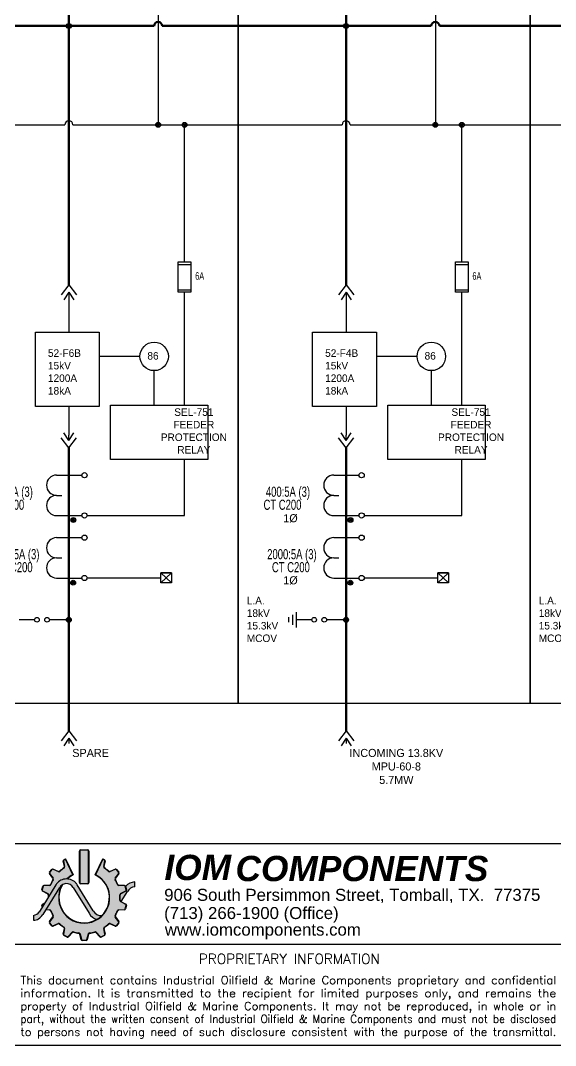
# Model space of a CAD drawing. Header units: inches. Extents: x -0.7 to 34.5, y -0.5 to 22.5.
# Drawn here: x 20.37 to 26.98, y 0 to 12.68 of the extents above; entities that cross this region are included whole.
import ezdxf
from ezdxf.enums import TextEntityAlignment as Align

# ---------------------------------------------------------------- set-up
doc = ezdxf.new("R2010")
doc.units = ezdxf.units.IN
doc.header["$MEASUREMENT"] = 0
for name, color, linetype in [('DESC', 7, 'Continuous'), ('INFORBORDER', 3, 'Continuous'), ('MISC', 7, 'Continuous'), ('SYMS', 7, 'Continuous'), ('TEXT2', 8, 'Continuous'), ('WIRES', 7, 'Continuous')]:
    doc.layers.add(name, color=color, linetype=linetype)
doc.styles.add('IDS', font='arial.ttf')
doc.styles.add('LOGO', font='arialbi.ttf')
doc.styles.add('TITLEBLK', font='romans.shx')
doc.styles.add('WD', font='txt')

# ---------------------------------------------------------------- blocks, each defined once
blk = doc.blocks.new('IOM_TITLE_BLOCK_BORDER')
at = {"layer": 'INFORBORDER', "color": 5}
blk.add_line((34, 0), (0, 0), dxfattribs=at)
blk = doc.blocks.new('A$C28e8f024')
at = {"layer": 'WIRES', "ltscale": 0.2, "true_color": 0xffc300}
h = blk.add_hatch(color=40, dxfattribs=at)
h.dxf.hatch_style = 1
h.paths.add_polyline_path([(0.324, 0.855, -0.298347), (0.305, 0.852), (0.239, 0.881, 0.339454), (0.227, 0.878), (0.198, 0.842, 0.339454), (0.198, 0.83), (0.241, 0.772, -0.298347), (0.242, 0.752, 0.037598), (0.213, 0.693, -0.298347), (0.198, 0.682), (0.125, 0.679, 0.339454), (0.116, 0.671), (0.106, 0.626, 0.339454), (0.111, 0.615), (0.175, 0.581, -0.298347), (0.184, 0.564, 0.013991), (0.183, 0.54), (0.274, 0.687, -0.269055), (0.411, 0.763, -0.071928), (0.485, 0.814), (0.393, 1.005), (0.376, 0.997, 0.339454), (0.37, 0.985), (0.383, 0.914, -0.298347), (0.376, 0.897, 0.037598)])
h.paths.add_polyline_path([(0.154, 0.383), (0.198, 0.381, -0.298347), (0.213, 0.37, 0.037598), (0.242, 0.31, -0.298347), (0.241, 0.291), (0.198, 0.233, 0.339454), (0.198, 0.22), (0.227, 0.184, 0.339454), (0.239, 0.181), (0.305, 0.21, -0.298347), (0.324, 0.207, 0.037598), (0.376, 0.166, -0.298347), (0.383, 0.148), (0.37, 0.077, 0.339454), (0.376, 0.066), (0.417, 0.046, 0.339454), (0.429, 0.049), (0.476, 0.103, -0.298347), (0.495, 0.109, 0.037598), (0.559, 0.094, -0.298347), (0.574, 0.081), (0.592, 0.011, 0.339454), (0.602, 0.004), (0.648, 0.004, 0.339454), (0.658, 0.011), (0.677, 0.081, -0.298347), (0.691, 0.094, 0.037598), (0.756, 0.109, -0.298347), (0.774, 0.103), (0.821, 0.049, 0.339454), (0.834, 0.046), (0.875, 0.066, 0.339454), (0.88, 0.077), (0.867, 0.148, -0.298347), (0.874, 0.166, 0.037598), (0.926, 0.207, -0.298347), (0.945, 0.21), (1.011, 0.181, 0.339454), (1.023, 0.184), (1.052, 0.22, 0.339454), (1.052, 0.233), (1.009, 0.291, -0.298347), (1.008, 0.31, 0.037598), (1.037, 0.37, -0.298347), (1.053, 0.381), (1.125, 0.384, 0.339454), (1.134, 0.392), (1.145, 0.436, 0.339454), (1.139, 0.447), (1.075, 0.481, -0.298347), (1.066, 0.498, 0.037598), (1.066, 0.564, -0.298347), (1.075, 0.581), (1.139, 0.615, 0.339454), (1.145, 0.626), (1.134, 0.671, 0.339454), (1.125, 0.679), (1.053, 0.682, -0.298347), (1.037, 0.693, 0.037598), (1.008, 0.752, -0.298347), (1.009, 0.772), (1.052, 0.83, 0.339454), (1.052, 0.842), (1.023, 0.878, 0.339454), (1.011, 0.881), (0.945, 0.852, -0.298347), (0.926, 0.855, 0.037598), (0.874, 0.897, -0.298347), (0.867, 0.914), (0.88, 0.985, 0.339454), (0.875, 0.997), (0.857, 1.005), (0.765, 0.814, -2.510197), (0.35, 0.687, 0.100565), (0.323, 0.658)])
h.paths.add_polyline_path([(0.571, 0.716, 0.414214), (0.581, 0.706), (0.669, 0.706, 0.414214), (0.679, 0.716), (0.679, 1.106, 0.414214), (0.669, 1.116), (0.581, 1.116, 0.414214), (0.571, 1.106)])
at = {"layer": 'WIRES', "ltscale": 0.2, "true_color": 0x000000}
h = blk.add_hatch(color=18, dxfattribs=at)
h.dxf.hatch_style = 1
h.paths.add_polyline_path([(0.54, 0.689, 0.059629), (0.517, 0.717, 0.48779), (0.274, 0.687), (0.068, 0.353, -0.20671), (0, 0.31), (0, 0.25, 0.15534), (0.061, 0.269, 0.070063), (0.116, 0.321), (0.323, 0.658, -0.17231), (0.375, 0.699, -0.062907), (0.399, 0.704, -0.284334), (0.49, 0.658), (0.686, 0.337, 0.173655), (0.781, 0.26, 0.063782), (0.844, 0.308, -0.269685), (0.736, 0.367)])
h.paths.add_polyline_path([(1.25, 0.725, 0.171187), (1.138, 0.673, -0.020776), (1.138, 0.672), (1.149, 0.627, -0.339454), (1.142, 0.612), (1.078, 0.578, 0.298347), (1.07, 0.565), (1.066, 0.564, -0.037598), (1.066, 0.498, 0.298347), (1.075, 0.481), (1.077, 0.485), (1.083, 0.482), (1.159, 0.607, -0.224466), (1.25, 0.666)])
at = {"color": 7, "linetype": 'Continuous', "lineweight": 25}
for p, q in [((0.567, 0.716), (0.567, 1.106)), ((0.567, 1.106), (0.571, 1.106)), ((0.571, 1.106), (0.571, 0.716)), ((0.581, 1.12), (0.581, 1.116)), ((0.581, 1.12), (0.669, 1.12)), ((0.669, 1.116), (0.581, 1.116)), ((0.669, 1.12), (0.669, 1.116)), ((0.679, 0.716), (0.679, 1.106)), ((0.683, 1.106), (0.679, 1.106)), ((0.683, 1.106), (0.683, 0.716)), ((0.38, 0.914), (0.366, 0.985)), ((0.366, 0.985), (0.37, 0.985)), ((0.37, 0.985), (0.383, 0.914)), ((0.374, 1), (0.395, 1.01)), ((0.374, 1), (0.376, 0.997)), ((0.374, 0.9), (0.376, 0.897)), ((0.393, 1.005), (0.376, 0.997)), ((0.38, 0.914), (0.383, 0.914)), ((0.395, 1.01), (0.393, 1.005)), ((0.485, 0.814), (0.393, 1.005)), ((0.395, 1.01), (0.49, 0.812)), ((0.761, 0.812), (0.856, 1.01)), ((0.857, 1.005), (0.765, 0.814)), ((0.856, 1.01), (0.857, 1.005)), ((0.856, 1.01), (0.876, 1)), ((0.875, 0.997), (0.857, 1.005)), ((0.867, 0.914), (0.88, 0.985)), ((0.867, 0.914), (0.87, 0.914)), ((0.884, 0.985), (0.87, 0.914)), ((0.874, 0.897), (0.876, 0.9)), ((0.876, 1), (0.875, 0.997)), ((0.884, 0.985), (0.88, 0.985)), ((0.195, 0.828), (0.198, 0.83)), ((0.238, 0.77), (0.195, 0.828)), ((0.196, 0.845), (0.224, 0.88)), ((0.196, 0.845), (0.198, 0.842)), ((0.227, 0.878), (0.198, 0.842)), ((0.198, 0.83), (0.241, 0.772)), ((0.224, 0.88), (0.227, 0.878)), ((0.238, 0.77), (0.241, 0.772)), ((0.24, 0.884), (0.239, 0.881)), ((0.305, 0.852), (0.239, 0.881)), ((0.24, 0.884), (0.307, 0.855)), ((0.307, 0.855), (0.305, 0.852)), ((0.322, 0.858), (0.324, 0.855)), ((0.926, 0.855), (0.929, 0.858)), ((0.944, 0.855), (1.01, 0.884)), ((0.945, 0.852), (0.944, 0.855)), ((1.011, 0.881), (0.945, 0.852)), ((1.009, 0.772), (1.052, 0.83)), ((1.009, 0.772), (1.012, 0.77)), ((1.011, 0.881), (1.01, 0.884)), ((1.055, 0.828), (1.012, 0.77)), ((1.023, 0.878), (1.026, 0.88)), ((1.052, 0.842), (1.023, 0.878)), ((1.026, 0.88), (1.055, 0.845)), ((1.052, 0.842), (1.055, 0.845)), ((1.052, 0.83), (1.055, 0.828)), ((0.274, 0.687), (0.068, 0.353)), ((0.102, 0.627), (0.112, 0.672)), ((0.116, 0.671), (0.106, 0.626)), ((0.112, 0.672), (0.116, 0.671)), ((0.116, 0.321), (0.323, 0.658)), ((0.125, 0.682), (0.198, 0.685)), ((0.125, 0.682), (0.125, 0.679)), ((0.198, 0.682), (0.125, 0.679)), ((0.198, 0.685), (0.198, 0.682)), ((0.21, 0.694), (0.213, 0.693)), ((0.239, 0.754), (0.242, 0.752)), ((0.49, 0.658), (0.686, 0.337)), ((0.736, 0.367), (0.54, 0.689)), ((0.571, 0.716), (0.567, 0.716)), ((0.581, 0.706), (0.669, 0.706)), ((0.581, 0.706), (0.581, 0.702)), ((0.669, 0.702), (0.581, 0.702)), ((0.669, 0.706), (0.669, 0.702)), ((0.679, 0.716), (0.683, 0.716)), ((1.008, 0.752), (1.011, 0.754)), ((1.037, 0.693), (1.04, 0.694)), ((1.053, 0.682), (1.053, 0.685)), ((1.053, 0.685), (1.125, 0.682)), ((1.125, 0.679), (1.053, 0.682)), ((1.125, 0.679), (1.125, 0.682)), ((1.134, 0.671), (1.138, 0.672)), ((1.145, 0.626), (1.134, 0.671)), ((1.138, 0.672), (1.148, 0.627)), ((1.138, 0.672), (1.149, 0.627)), ((1.25, 0.666), (1.25, 0.725)), ((0.102, 0.627), (0.106, 0.626)), ((0.109, 0.612), (0.111, 0.615)), ((0.173, 0.578), (0.109, 0.612)), ((0.111, 0.615), (0.175, 0.581)), ((0.173, 0.578), (0.175, 0.581)), ((0.181, 0.565), (0.184, 0.564)), ((1.066, 0.564), (1.07, 0.565)), ((1.075, 0.581), (1.139, 0.615)), ((1.075, 0.581), (1.077, 0.578)), ((1.141, 0.612), (1.077, 0.578)), ((1.142, 0.612), (1.078, 0.578)), ((1.083, 0.482), (1.159, 0.607)), ((1.139, 0.615), (1.141, 0.612)), ((1.145, 0.626), (1.148, 0.627)), ((0.102, 0.435), (0.106, 0.436)), ((0.107, 0.416), (0.102, 0.435)), ((0.106, 0.436), (0.109, 0.42)), ((0.109, 0.451), (0.137, 0.465)), ((0.109, 0.451), (0.111, 0.447)), ((0.133, 0.459), (0.111, 0.447)), ((0.154, 0.383), (0.198, 0.381)), ((0.198, 0.377), (0.198, 0.381)), ((1.053, 0.381), (1.125, 0.384)), ((1.053, 0.381), (1.053, 0.377)), ((1.066, 0.498), (1.07, 0.498)), ((1.075, 0.481), (1.077, 0.484)), ((1.139, 0.447), (1.075, 0.481)), ((1.077, 0.484), (1.141, 0.451)), ((1.078, 0.484), (1.083, 0.482)), ((1.125, 0.384), (1.125, 0.38)), ((1.134, 0.392), (1.145, 0.436)), ((1.134, 0.392), (1.138, 0.391)), ((1.148, 0.435), (1.138, 0.391)), ((1.139, 0.447), (1.141, 0.451)), ((1.145, 0.436), (1.148, 0.435)), ((0, 0.31), (0, 0.25)), ((0.198, 0.377), (0.151, 0.379)), ((0.195, 0.235), (0.238, 0.293)), ((0.241, 0.291), (0.198, 0.233)), ((0.21, 0.368), (0.213, 0.37)), ((0.238, 0.293), (0.241, 0.291)), ((0.239, 0.308), (0.242, 0.31)), ((1.008, 0.31), (1.011, 0.308)), ((1.009, 0.291), (1.012, 0.293)), ((1.052, 0.233), (1.009, 0.291)), ((1.012, 0.293), (1.055, 0.235)), ((1.037, 0.37), (1.04, 0.368)), ((1.125, 0.38), (1.053, 0.377)), ((0.195, 0.235), (0.198, 0.233)), ((0.196, 0.218), (0.198, 0.22)), ((0.224, 0.182), (0.196, 0.218)), ((0.198, 0.22), (0.227, 0.184)), ((0.224, 0.182), (0.227, 0.184)), ((0.239, 0.181), (0.305, 0.21)), ((0.24, 0.178), (0.239, 0.181)), ((0.307, 0.207), (0.24, 0.178)), ((0.307, 0.207), (0.305, 0.21)), ((0.322, 0.204), (0.324, 0.207)), ((0.366, 0.078), (0.38, 0.149)), ((0.383, 0.148), (0.37, 0.077)), ((0.374, 0.163), (0.376, 0.166)), ((0.38, 0.149), (0.383, 0.148)), ((0.867, 0.148), (0.87, 0.149)), ((0.88, 0.077), (0.867, 0.148)), ((0.87, 0.149), (0.884, 0.078)), ((0.874, 0.166), (0.876, 0.163)), ((0.926, 0.207), (0.929, 0.204)), ((0.945, 0.21), (0.944, 0.207)), ((1.01, 0.178), (0.944, 0.207)), ((0.945, 0.21), (1.011, 0.181)), ((1.011, 0.181), (1.01, 0.178)), ((1.023, 0.184), (1.052, 0.22)), ((1.023, 0.184), (1.026, 0.182)), ((1.055, 0.218), (1.026, 0.182)), ((1.052, 0.233), (1.055, 0.235)), ((1.052, 0.22), (1.055, 0.218)), ((0.366, 0.078), (0.37, 0.077)), ((0.374, 0.062), (0.376, 0.066)), ((0.415, 0.043), (0.374, 0.062)), ((0.376, 0.066), (0.417, 0.046)), ((0.415, 0.043), (0.417, 0.046)), ((0.429, 0.049), (0.476, 0.103)), ((0.432, 0.046), (0.429, 0.049)), ((0.479, 0.101), (0.432, 0.046)), ((0.479, 0.101), (0.476, 0.103)), ((0.494, 0.105), (0.495, 0.109)), ((0.559, 0.094), (0.559, 0.09)), ((0.574, 0.081), (0.57, 0.08)), ((0.589, 0.01), (0.57, 0.08)), ((0.574, 0.081), (0.592, 0.011)), ((0.592, 0.011), (0.589, 0.01)), ((0.602, 0.004), (0.648, 0.004)), ((0.602, 0.004), (0.602, 0)), ((0.648, 0), (0.602, 0)), ((0.648, 0.004), (0.648, 0)), ((0.658, 0.011), (0.677, 0.081)), ((0.658, 0.011), (0.661, 0.01)), ((0.68, 0.08), (0.661, 0.01)), ((0.677, 0.081), (0.68, 0.08)), ((0.691, 0.094), (0.691, 0.09)), ((0.756, 0.109), (0.757, 0.105)), ((0.774, 0.103), (0.771, 0.101)), ((0.818, 0.046), (0.771, 0.101)), ((0.774, 0.103), (0.821, 0.049)), ((0.821, 0.049), (0.818, 0.046)), ((0.834, 0.046), (0.875, 0.066)), ((0.834, 0.046), (0.835, 0.043)), ((0.876, 0.062), (0.835, 0.043)), ((0.875, 0.066), (0.876, 0.062)), ((0.88, 0.077), (0.884, 0.078))]:
    blk.add_line(p, q, dxfattribs=at)
for centre, radius, start, end in [((0.581, 1.106), 0.0139, 90, 180), ((0.581, 1.106), 0.0104, 90, 180), ((0.669, 1.106), 0.0139, 0, 90), ((0.669, 1.106), 0.0104, 0, 90), ((0.625, 0.531), 0.446, 124.2651, 132.8778), ((0.625, 0.531), 0.442, 124.2651, 132.8778), ((0.38, 0.987), 0.0139, 115.7143, 190.7143), ((0.38, 0.987), 0.0104, 115.7143, 190.7143), ((0.366, 0.911), 0.0139, 304.2651, 10.7143), ((0.366, 0.911), 0.0175, 304.2651, 10.7143), ((0.884, 0.911), 0.0175, 169.2857, 235.7349), ((0.884, 0.911), 0.0139, 169.2857, 235.7349), ((0.625, 0.531), 0.442, 47.1222, 55.7349), ((0.87, 0.987), 0.0104, 349.2857, 64.2857), ((0.87, 0.987), 0.0139, 349.2857, 64.2857), ((0.625, 0.531), 0.446, 47.1222, 55.7349), ((0.207, 0.836), 0.0139, 141.4286, 216.4286), ((0.207, 0.836), 0.0104, 141.4286, 216.4286), ((0.235, 0.871), 0.0139, 66.4286, 141.4286), ((0.235, 0.871), 0.0104, 66.4286, 141.4286), ((0.227, 0.761), 0.0139, 329.9794, 36.4286), ((0.227, 0.761), 0.0175, 329.9794, 36.4286), ((0.407, 0.607), 0.155, 44.9999, 149.0105), ((0.312, 0.868), 0.0175, 246.4286, 312.8778), ((0.312, 0.868), 0.0139, 246.4286, 312.8778), ((0.625, 0.531), 0.316, 150.5221, 63.6377), ((0.625, 0.531), 0.316, 116.3623, 132.8187), ((0.625, 0.531), 0.312, 115.7143, 132.1591), ((0.625, 0.531), 0.312, 314.4081, 64.2857), ((0.938, 0.868), 0.0175, 227.1222, 293.5714), ((0.938, 0.868), 0.0139, 227.1222, 293.5714), ((1.023, 0.761), 0.0175, 143.5714, 210.0206), ((1.023, 0.761), 0.0139, 143.5714, 210.0206), ((1.015, 0.871), 0.0139, 38.5714, 113.5714), ((1.015, 0.871), 0.0104, 38.5714, 113.5714), ((1.044, 0.836), 0.0104, 323.5714, 38.5714), ((1.044, 0.836), 0.0139, 323.5714, 38.5714), ((0.126, 0.668), 0.0139, 92.1429, 167.1429), ((0.126, 0.668), 0.0104, 92.1429, 167.1429), ((0.197, 0.699), 0.0139, 272.1429, 338.5921), ((0.197, 0.699), 0.0175, 272.1429, 338.5921), ((0.625, 0.531), 0.446, 149.9794, 158.5921), ((0.625, 0.531), 0.442, 149.9794, 158.5921), ((0.625, 0.531), 0.312, 149.2324, 299.8232), ((0.407, 0.606), 0.0985, 109.2374, 148.344), ((0.407, 0.606), 0.0985, 94.839, 109.2374), ((0.407, 0.607), 0.0973, 31.35, 94.839), ((0.408, 0.609), 0.154, 31.35, 44.9999), ((0.581, 0.716), 0.0139, 180, 270), ((0.581, 0.716), 0.0104, 180, 270), ((0.669, 0.716), 0.0104, 270, 0), ((0.669, 0.716), 0.0139, 270, 0), ((0.625, 0.531), 0.442, 21.4079, 30.0206), ((0.625, 0.531), 0.446, 21.4079, 30.0206), ((1.053, 0.699), 0.0175, 201.4079, 267.8571), ((1.053, 0.699), 0.0139, 201.4079, 267.8571), ((1.124, 0.668), 0.0139, 12.8571, 87.8571), ((1.124, 0.668), 0.0104, 12.8571, 87.8571), ((1.268, 0.54), 0.185, 95.5171, 134.3738), ((1.125, 0.669), 0.0139, 12.8571, 17.618), ((1.268, 0.54), 0.127, 98.0449, 148.65), ((0.116, 0.624), 0.0139, 167.1429, 242.1429), ((0.116, 0.624), 0.0104, 167.1429, 242.1429), ((0.167, 0.566), 0.0139, 355.6936, 62.1429), ((0.167, 0.566), 0.0175, 355.6936, 62.1429), ((0.625, 0.531), 0.446, 175.6936, 179.6685), ((0.625, 0.531), 0.442, 175.6936, 178.9), ((1.084, 0.566), 0.0175, 117.8571, 184.3064), ((0.625, 0.531), 0.442, 355.6936, 4.3064), ((1.084, 0.566), 0.0139, 117.8571, 184.3064), ((1.084, 0.566), 0.0139, 117.8571, 184.3064), ((0.625, 0.531), 0.446, 355.6936, 4.3064), ((0.625, 0.531), 0.446, 355.6936, 4.3064), ((1.134, 0.624), 0.0104, 297.8571, 12.8571), ((1.134, 0.624), 0.0139, 297.8571, 12.8571), ((1.135, 0.624), 0.0139, 297.8571, 12.8571), ((0.116, 0.438), 0.0139, 117.8571, 192.8571), ((0.116, 0.438), 0.0104, 117.8571, 192.8571), ((0.197, 0.363), 0.0175, 21.4079, 87.8571), ((1.053, 0.363), 0.0175, 92.1429, 158.5921), ((1.084, 0.497), 0.0175, 175.6936, 242.1429), ((1.084, 0.497), 0.0139, 175.6936, 242.1429), ((1.084, 0.497), 0.0139, 175.6936, 242.1429), ((1.124, 0.394), 0.0104, 272.1429, 347.1429), ((1.124, 0.394), 0.0139, 272.1429, 347.1429), ((1.134, 0.438), 0.0104, 347.1429, 62.1429), ((1.134, 0.438), 0.0139, 347.1429, 62.1429), ((-0.015, 0.41), 0.1, 278.6054, 325.322), ((0, 0.355), 0.105, 270, 305.319), ((-0.096, 0.49), 0.27, 305.319, 321.3501), ((0.197, 0.363), 0.0139, 21.4079, 87.8571), ((0.625, 0.531), 0.446, 201.4079, 210.0206), ((0.625, 0.531), 0.442, 201.4079, 210.0206), ((0.227, 0.301), 0.0139, 323.5714, 30.0206), ((0.227, 0.301), 0.0175, 323.5714, 30.0206), ((0.84, 0.431), 0.181, 211.35, 250.7559), ((0.84, 0.431), 0.123, 211.35, 271.7209), ((0.625, 0.531), 0.312, 299.8763, 314.4744), ((1.023, 0.301), 0.0175, 149.9794, 216.4286), ((0.625, 0.531), 0.442, 329.9794, 338.5921), ((1.023, 0.301), 0.0139, 149.9794, 216.4286), ((0.625, 0.531), 0.446, 329.9794, 338.5921), ((1.053, 0.363), 0.0139, 92.1429, 158.5921), ((0.207, 0.226), 0.0139, 143.5714, 218.5714), ((0.207, 0.226), 0.0104, 143.5714, 218.5714), ((0.235, 0.191), 0.0139, 218.5714, 293.5714), ((0.235, 0.191), 0.0104, 218.5714, 293.5714), ((0.312, 0.194), 0.0175, 47.1222, 113.5714), ((0.312, 0.194), 0.0139, 47.1222, 113.5714), ((0.625, 0.531), 0.446, 227.1222, 235.7349), ((0.625, 0.531), 0.442, 227.1222, 235.7349), ((0.366, 0.151), 0.0139, 349.2857, 55.7349), ((0.366, 0.151), 0.0175, 349.2857, 55.7349), ((0.884, 0.151), 0.0175, 124.2651, 190.7143), ((0.884, 0.151), 0.0139, 124.2651, 190.7143), ((0.625, 0.531), 0.442, 304.2651, 312.8778), ((0.625, 0.531), 0.446, 304.2651, 312.8778), ((0.938, 0.194), 0.0175, 66.4286, 132.8778), ((0.938, 0.194), 0.0139, 66.4286, 132.8778), ((1.015, 0.191), 0.0139, 246.4286, 321.4286), ((1.015, 0.191), 0.0104, 246.4286, 321.4286), ((1.044, 0.226), 0.0104, 321.4286, 36.4286), ((1.044, 0.226), 0.0139, 321.4286, 36.4286), ((0.38, 0.075), 0.0139, 169.2857, 244.2857), ((0.38, 0.075), 0.0104, 169.2857, 244.2857), ((0.421, 0.055), 0.0139, 244.2857, 319.2857), ((0.421, 0.055), 0.0104, 244.2857, 319.2857), ((0.489, 0.092), 0.0175, 72.8365, 139.2857), ((0.489, 0.092), 0.0139, 72.8365, 139.2857), ((0.625, 0.531), 0.446, 252.8365, 261.4492), ((0.625, 0.531), 0.442, 252.8365, 261.4492), ((0.557, 0.077), 0.0175, 15, 81.4492), ((0.557, 0.077), 0.0139, 15, 81.4492), ((0.602, 0.014), 0.0139, 195, 270), ((0.602, 0.014), 0.0104, 195, 270), ((0.648, 0.014), 0.0104, 270, 345), ((0.648, 0.014), 0.0139, 270, 345), ((0.693, 0.077), 0.0175, 98.5508, 165), ((0.693, 0.077), 0.0139, 98.5508, 165), ((0.625, 0.531), 0.442, 278.5508, 287.1635), ((0.625, 0.531), 0.446, 278.5508, 287.1635), ((0.761, 0.092), 0.0175, 40.7143, 107.1635), ((0.761, 0.092), 0.0139, 40.7143, 107.1635), ((0.829, 0.055), 0.0139, 220.7143, 295.7143), ((0.829, 0.055), 0.0104, 220.7143, 295.7143), ((0.87, 0.075), 0.0104, 295.7143, 10.7143), ((0.87, 0.075), 0.0139, 295.7143, 10.7143)]:
    blk.add_arc(centre, radius, start, end, dxfattribs=at)
for points in [[(0.49, 0.812), (0.488, 0.813), (0.487, 0.814), (0.485, 0.814)], [(0.761, 0.812), (0.762, 0.813), (0.764, 0.814), (0.765, 0.814)]]:
    blk.add_open_spline(points, degree=3, dxfattribs=at)
blk = doc.blocks.new('VCN1PJ')
for p, q in [((0, 0.062), (-0.094, -0.062)), ((0, 0.062), (0.094, -0.062)), ((0, -0.031), (-0.062, -0.125)), ((0, -0.031), (0.062, -0.125)), ((0, -0.031), (0, -0.094))]:
    blk.add_line(p, q)
at = {"style": 'WD', "width": 0.7}
for tag, p in [('INST', (0.229, 0.85)), ('LOC', (-0.062, 0.68)), ('DESC1', (-0.062, 0.511)), ('DESC2', (-0.062, 0.354))]:
    blk.add_attdef(tag, text='', height=0.125, dxfattribs=at).set_placement(p, align=Align.RIGHT)
at = {"style": 'WD'}
blk.add_attdef('TAG1', text='', height=0.125, dxfattribs=at).set_placement((-0.062, 0.094), align=Align.RIGHT)
at = {"linetype": 'Continuous', "style": 'WD', "flags": 8}
blk.add_attdef('TERM02', (0.047, 0.062), '', height=0.125, dxfattribs=at)
at = {"style": 'WD'}
for tag, p, height, flags in [('WDBLKNAM', (-0.132, 0.045), 0.01, 9), ('FAMILY', (-0.132, 0.064), 0.01, 9), ('X2TERM02', (0, 0.062), 0.0125, 1), ('X2TERMDESC02', (0.026, 0.042), 0.01, 1), ('X8TERM01', (0, -0.094), 0.0125, 1), ('X8TERMDESC01', (0.013, -0.115), 0.01, 1)]:
    blk.add_attdef(tag, p, '', height=height, dxfattribs=dict(at, flags=flags))
at = {"linetype": 'Continuous', "style": 'WD', "flags": 9}
for tag, p in [('MFG', (-0.109, 0)), ('CAT', (-0.107, 0.019)), ('ASSYCODE', (-0.109, -0.014))]:
    blk.add_attdef(tag, text='', height=0.01, dxfattribs=at).set_placement(p, align=Align.CENTER)
at = {"style": 'WD'}
for tag, p in [('X4LINK', (-0.125, -0.062)), ('X1LINK', (0.125, -0.062))]:
    blk.add_attdef(tag, p, '', height=0.01, dxfattribs=at)
at = {"linetype": 'Continuous', "style": 'WD', "flags": 8}
blk.add_attdef('TERM01', text='', height=0.125, dxfattribs=at).set_placement((0.047, -0.156), align=Align.TOP_LEFT)
blk = doc.blocks.new('WDDOT')
for radius in [0.03, 0.0187, 0.00929]:
    blk.add_circle((0, 0), radius)
blk = doc.blocks.new('VXF1CT')
for p, q in [((-0.344, 0.25), (-0.032, 0.25)), ((-0.344, 0), (-0.281, 0)), ((-0.344, -0.25), (-0.032, -0.25))]:
    blk.add_line(p, q)
for centre in [(0, 0.249), (0, -0.249)]:
    blk.add_circle(centre, 0.0322)
for centre in [(-0.344, 0.125), (-0.344, -0.125)]:
    blk.add_arc(centre, 0.125, 90, 270)
at = {"linetype": 'Continuous', "style": 'WD', "flags": 8}
for tag, p in [('TERM02', (-0.045, 0.267)), ('TERM01', (-0.055, -0.231))]:
    blk.add_attdef(tag, text='', height=0.125, dxfattribs=at).set_placement(p, align=Align.RIGHT)
at = {"style": 'WD'}
for tag, p, height, flags in [('X2TERM02', (0, 0.281), 0.0125, 1), ('X1TERM02', (0.032, 0.249), 0.0125, 1), ('FAMILY', (-0.196, 0.191), 0.01, 9), ('X1TERM01', (0.032, -0.251), 0.0125, 1), ('X8TERM01', (0, -0.283), 0.0125, 1)]:
    blk.add_attdef(tag, p, '', height=height, dxfattribs=dict(at, flags=flags))
at = {"linetype": 'Continuous', "style": 'WD', "flags": 9}
for tag, p in [('ASSYCODE', (-0.171, 0.119)), ('MFG', (-0.173, 0.143)), ('CAT', (-0.171, 0.162))]:
    blk.add_attdef(tag, text='', height=0.01, dxfattribs=at).set_placement(p, align=Align.CENTER)
at = {"style": 'WD'}
blk.add_attdef('TAG1', (0.281, 0.031), '', height=0.125, dxfattribs=at)
blk.add_attdef('TYPE', text='', height=0.125, dxfattribs=at).set_placement((-0.047, -0.047), align=Align.CENTER)
at = {"style": 'WD', "width": 0.7}
blk.add_attdef('RATING1', (0.281, -0.125), '', height=0.125, dxfattribs=at)
for tag, p in [('INST', (-0.227, -0.422)), ('LOC', (-0.201, -0.601)), ('DESC1', (-0.201, -0.757)), ('DESC2', (-0.201, -0.914))]:
    blk.add_attdef(tag, text='', height=0.125, dxfattribs=at).set_placement(p, align=Align.CENTER)
blk = doc.blocks.new('VFU1')
for p, q in [((-0.078, -0.188), (-0.078, 0.188)), ((-0.078, 0.188), (0.078, 0.188)), ((-0.078, 0.156), (0.078, 0.156)), ((0.078, 0.188), (0.078, -0.188)), ((-0.078, -0.156), (0.078, -0.156)), ((0.078, -0.188), (-0.078, -0.188))]:
    blk.add_line(p, q)
at = {"linetype": 'Continuous', "style": 'WD'}
for tag, height, flags, p in [('TERM01', 0.0625, 8, (-0.055, 0.207)), ('MFG', 0.01, 9, (-0.08, -0.088)), ('CAT', 0.01, 9, (-0.08, -0.073))]:
    blk.add_attdef(tag, text='', height=height, dxfattribs=dict(at, flags=flags)).set_placement(p, align=Align.RIGHT)
at = {"style": 'WD', "width": 0.7}
blk.add_attdef('RATING1', text='', height=0.0938, rotation=90, dxfattribs=at).set_placement((0, 0), align=Align.MIDDLE_CENTER)
at = {"color": 7, "style": 'WD', "flags": 1}
for tag, p in [('X2TERM01', (0, 0.188)), ('X8TERM02', (0, -0.188))]:
    blk.add_attdef(tag, p, '', height=0.0109, dxfattribs=at)
at = {"style": 'WD'}
for tag, p, height, width in [('LOC', (0.281, 0.078), 0.0625, 0.7), ('INST', (0.281, 0.163), 0.0625, 0.7), ('TAG1', (0.158, -0.061), 0.109, 0.9), ('DESC1', (0.281, -0.196), 0.0625, 0.7), ('DESC2', (0.281, -0.29), 0.0625, 0.7), ('DESC3', (0.281, -0.375), 0.0625, 0.7)]:
    blk.add_attdef(tag, p, '', height=height, dxfattribs=dict(at, width=width))
at = {"color": 7, "style": 'WD'}
for tag, p in [('X4LINK', (-0.125, 0)), ('X1LINK', (0.141, 0))]:
    blk.add_attdef(tag, p, '', height=0.01, dxfattribs=at)
at = {"linetype": 'Continuous', "style": 'WD', "flags": 9}
blk.add_attdef('ASSYCODE', text='', height=0.01, dxfattribs=at).set_placement((-0.098, -0.108), align=Align.CENTER)
at = {"style": 'WD', "flags": 9}
blk.add_attdef('FAMILY', text='', height=0.01, dxfattribs=at).set_placement((-0.08, -0.036), align=Align.RIGHT)
at = {"linetype": 'Continuous', "style": 'WD', "flags": 8}
blk.add_attdef('TERM02', text='', height=0.0625, dxfattribs=at).set_placement((-0.041, -0.213), align=Align.TOP_RIGHT)
blk = doc.blocks.new('HGND2')
for p, q in [((0, 0.09375), (0, -0.09375)), ((0.046875, 0.0625), (0.046875, -0.0625)), ((0.09375, 0.03125), (0.09375, -0.03125))]:
    blk.add_line(p, q)
at = {"style": 'WD', "flags": 1}
blk.add_attdef('X4TERM01', (0, 0), '', height=0.01, dxfattribs=at)

msp = doc.modelspace()

# ---------------------------------------------------------------- linework, layer by layer
at = {"color": 7, "lineweight": 70, "ltscale": 0.4}
for p, q in [((20.964, 12.609), (20.964, 13.58)), ((24.393, 12.609), (24.393, 13.58)), ((22.018, 12.609), (19.515, 12.609)), ((20.964, 9.408), (20.964, 12.609)), ((25.447, 12.609), (22.118, 12.609)), ((24.393, 9.408), (24.393, 12.609)), ((29.058, 12.609), (25.547, 12.609)), ((20.964, 7.391), (20.964, 3.893)), ((24.393, 7.391), (24.393, 3.893))]:
    msp.add_line(p, q, dxfattribs=at)
at = {"color": 7, "ltscale": 0.2}
for p, q in [((22.1, 5.721), (22.232, 5.844)), ((22.232, 5.844), (22.1, 5.844)), ((22.1, 5.844), (22.232, 5.721)), ((25.529, 5.721), (25.661, 5.844)), ((25.661, 5.844), (25.529, 5.844)), ((25.529, 5.844), (25.661, 5.721))]:
    msp.add_line(p, q, dxfattribs=at)
for points in [[(19.629, 18.281), (23.059, 18.281), (23.059, 4.231), (19.629, 4.231)], [(23.059, 18.281), (26.669, 18.281), (26.669, 4.231), (23.059, 4.231)], [(26.669, 18.281), (30.279, 18.281), (30.279, 4.231), (26.669, 4.231)], [(20.549, 8.823), (21.339, 8.823), (21.339, 7.902), (20.549, 7.902)], [(23.978, 8.823), (24.768, 8.823), (24.768, 7.902), (23.978, 7.902)], [(21.48, 7.918), (22.683, 7.918), (22.683, 7.246), (21.48, 7.246)], [(24.909, 7.918), (26.113, 7.918), (26.113, 7.246), (24.909, 7.246)], [(22.1, 5.844), (22.232, 5.844), (22.232, 5.721), (22.1, 5.721)], [(25.529, 5.844), (25.661, 5.844), (25.661, 5.721), (25.529, 5.721)]]:
    msp.add_lwpolyline(points, close=True, dxfattribs=at)
for centre, radius in [((22.019, 8.522), 0.176), ((25.448, 8.522), 0.176), ((20.569, 5.265), 0.0289), ((20.694, 5.265), 0.0289), ((23.998, 5.265), 0.0289), ((24.123, 5.265), 0.0289)]:
    msp.add_circle(centre, radius, dxfattribs=at)
at = {"color": 7, "lineweight": 70, "ltscale": 0.4}
for centre in [(22.068, 12.609), (25.497, 12.609)]:
    msp.add_arc(centre, 0.05, 0, 180, dxfattribs=at)
at = {"layer": 'INFORBORDER', "color": 5}
for p, q in [((0, 2.5), (34, 2.5)), ((20.243, 1.254), (27.134, 1.254))]:
    msp.add_line(p, q, dxfattribs=at)
at = {"layer": 'WIRES', "color": 7, "ltscale": 0.2}
for p, q in [((22.068, 13.455), (22.068, 11.386)), ((25.497, 13.455), (25.497, 11.386)), ((19.37, 11.386), (20.914, 11.386)), ((21.014, 11.386), (24.343, 11.386)), ((22.395, 9.691), (22.395, 11.386)), ((24.443, 11.386), (27.953, 11.386)), ((25.824, 9.691), (25.824, 11.386)), ((22.395, 7.918), (22.395, 9.316)), ((25.824, 7.918), (25.824, 9.316)), ((20.964, 9.252), (20.964, 8.823)), ((24.393, 9.252), (24.393, 8.823)), ((21.843, 8.522), (21.339, 8.522)), ((25.272, 8.522), (24.768, 8.522)), ((22.019, 7.918), (22.019, 8.345)), ((25.448, 7.918), (25.448, 8.345)), ((20.964, 7.902), (20.964, 7.547)), ((24.393, 7.902), (24.393, 7.547)), ((22.395, 6.555), (22.395, 7.246)), ((25.824, 6.555), (25.824, 7.246)), ((21.188, 6.555), (22.395, 6.555)), ((24.617, 6.555), (25.824, 6.555)), ((21.188, 5.782), (22.1, 5.782)), ((24.617, 5.782), (25.529, 5.782)), ((20.54, 5.265), (20.347, 5.265)), ((20.964, 5.265), (20.722, 5.265)), ((23.97, 5.265), (23.776, 5.265)), ((24.393, 5.265), (24.152, 5.265))]:
    msp.add_line(p, q, dxfattribs=at)
for centre in [(20.964, 11.386), (24.393, 11.386)]:
    msp.add_arc(centre, 0.05, 0, 180, dxfattribs=at)

# ---------------------------------------------------------------- block references
at = {"color": 7, "ltscale": 0.2}
msp.add_blockref('IOM_TITLE_BLOCK_BORDER', (0, 0), dxfattribs=at)
at = {"color": 7, "lineweight": 70, "ltscale": 0.4}
for p in [(20.964, 12.609), (24.393, 12.609)]:
    msp.add_blockref('WDDOT', p, dxfattribs=at)
at = {"layer": 'SYMS', "color": 7, "ltscale": 0.2}
for name, p in [('WDDOT', (22.068, 11.386)), ('WDDOT', (22.395, 11.386)), ('WDDOT', (25.497, 11.386)), ('WDDOT', (25.824, 11.386)), ('VCN1PJ', (20.964, 9.346)), ('VCN1PJ', (24.393, 9.346)), ('WDDOT', (21.019, 6.499)), ('WDDOT', (24.448, 6.499)), ('WDDOT', (21.017, 5.723)), ('WDDOT', (24.446, 5.723)), ('WDDOT', (20.964, 5.265)), ('WDDOT', (24.393, 5.265)), ('VCN1PJ', (20.964, 3.83)), ('VCN1PJ', (24.393, 3.83))]:
    msp.add_blockref(name, p, dxfattribs=at)
ref = msp.add_blockref('VFU1', (22.395, 9.503), dxfattribs=at)
ref.add_attrib('RATING1', '6A', dxfattribs={"layer": 'MISC', "height": 0.0938, "style": 'WD', "width": 0.7}).set_placement((22.582, 9.517), align=Align.MIDDLE_CENTER)
ref = msp.add_blockref('VFU1', (25.824, 9.503), dxfattribs=at)
ref.add_attrib('RATING1', '6A', dxfattribs={"layer": 'MISC', "height": 0.0938, "style": 'WD', "width": 0.7}).set_placement((26.011, 9.517), align=Align.MIDDLE_CENTER)
at = {"layer": 'SYMS', "color": 7, "ltscale": 0.2, "xscale": -1, "rotation": 180}
for p in [(20.964, 7.453), (24.393, 7.453)]:
    msp.add_blockref('VCN1PJ', p, dxfattribs=at)
at = {"layer": 'SYMS', "color": 7, "ltscale": 0.2}
ref = msp.add_blockref('VXF1CT', (21.156, 6.804), dxfattribs=at)
ref.add_attrib('DESC1', '400:5A (3)', dxfattribs={"layer": 'DESC', "height": 0.125, "style": 'WD', "width": 0.7}).set_placement((20.245, 6.786), align=Align.CENTER)
ref.add_attrib('DESC2', 'CT C200', dxfattribs={"layer": 'DESC', "height": 0.125, "style": 'WD', "width": 0.7}).set_placement((20.177, 6.625), align=Align.CENTER)
ref = msp.add_blockref('VXF1CT', (24.585, 6.804), dxfattribs=at)
ref.add_attrib('DESC1', '400:5A (3)', dxfattribs={"layer": 'DESC', "height": 0.125, "style": 'WD', "width": 0.7}).set_placement((23.674, 6.786), align=Align.CENTER)
ref.add_attrib('DESC2', 'CT C200', dxfattribs={"layer": 'DESC', "height": 0.125, "style": 'WD', "width": 0.7}).set_placement((23.606, 6.625), align=Align.CENTER)
ref = msp.add_blockref('VXF1CT', (21.156, 6.031), dxfattribs=at)
ref.add_attrib('DESC1', '2000:5A (3)', dxfattribs={"layer": 'DESC', "height": 0.125, "style": 'WD', "width": 0.7}).set_placement((20.294, 6.014), align=Align.CENTER)
ref.add_attrib('DESC2', 'CT C200', dxfattribs={"layer": 'DESC', "height": 0.125, "style": 'WD', "width": 0.7}).set_placement((20.281, 5.853), align=Align.CENTER)
ref = msp.add_blockref('VXF1CT', (24.585, 6.031), dxfattribs=at)
ref.add_attrib('DESC1', '2000:5A (3)', dxfattribs={"layer": 'DESC', "height": 0.125, "style": 'WD', "width": 0.7}).set_placement((23.723, 6.014), align=Align.CENTER)
ref.add_attrib('DESC2', 'CT C200', dxfattribs={"layer": 'DESC', "height": 0.125, "style": 'WD', "width": 0.7}).set_placement((23.71, 5.853), align=Align.CENTER)
at = {"layer": 'SYMS', "color": 7, "ltscale": 0.2, "xscale": -1}
for name, p in [('HGND2', (23.776, 5.265)), ('WDDOT', (20.964, 5.265)), ('WDDOT', (24.393, 5.265))]:
    msp.add_blockref(name, p, dxfattribs=at)
at = {"layer": 'WIRES', "ltscale": 0.2}
msp.add_blockref('A$C28e8f024', (20.528, 1.298), dxfattribs=at)

# ---------------------------------------------------------------- texts
at = {"color": 7, "style": 'LOGO'}
for s, p in [('IOM', (22.558, 2.202)), ('COMPONENTS', (24.589, 2.189))]:
    msp.add_text(s, height=0.3125, dxfattribs=at).set_placement(p, align=Align.MIDDLE_CENTER)
at = {"color": 7, "style": 'IDS'}
for s, p in [('906 South Persimmon Street, Tomball, TX.  77375', (22.143, 1.789)), ('(713) 266-1900 (Office)', (22.142, 1.564)), ('www.iomcomponents.com', (22.151, 1.359))]:
    msp.add_text(s, height=0.14872, dxfattribs=at).set_placement(p)
at = {"color": 7, "ltscale": 0.2, "attachment_point": 1, "style": 'WD'}
for s, insert, char_height in [('52-F6B\\P15kV\\P1200A\\P18kA', (20.705, 8.61), 0.0932), ('86', (21.935, 8.576), 0.0932), ('52-F4B\\P15kV\\P1200A\\P18kA', (24.134, 8.61), 0.0932), ('86', (25.364, 8.576), 0.0932), ('\\pxqc;SEL-751\\PFEEDER \\PPROTECTION \\PRELAY', (22.084, 7.88), 0.0932), ('\\pxqc;SEL-751\\PFEEDER \\PPROTECTION \\PRELAY', (25.513, 7.88), 0.0932), ('L.A.\\P18kV\\P15.3kV\\PMCOV', (23.165, 5.549), 0.0932), ('L.A.\\P18kV\\P15.3kV\\PMCOV', (26.776, 5.549), 0.0932), ('\\pxqc;SPARE', (21.006, 3.668), 0.1), ('\\pxqc;INCOMING 13.8KV\\PMPU-60-8\\P5.7MW', (24.435, 3.668), 0.1)]:
    msp.add_mtext(s, dxfattribs=dict(at, insert=insert, char_height=char_height))
at = {"color": 7, "ltscale": 0.2, "char_height": 0.1, "width": 0.17854, "attachment_point": 1, "style": 'WD'}
for insert in [(23.616, 6.571), (23.616, 5.803)]:
    msp.add_mtext('\\pxqc;1%%C', dxfattribs=dict(at, insert=insert))
at = {"layer": 'TEXT2', "style": 'TITLEBLK'}
msp.add_text('PROPRIETARY INFORMATION', height=0.12364, dxfattribs=at).set_placement((23.691, 1.071), align=Align.MIDDLE)
for s, height, width, p, p2 in [('This document contains Industrial Oilfield & Marine Components proprietary and confidential', 0.09891, 0.925049, (20.365, 0.759), (26.992, 0.759)), ('information. It is transmitted to the recipient for limited purposes only, and remains the', 0.09891, 0.947475, (20.365, 0.599), (26.992, 0.599)), ('property of Industrial Oilfield & Marine Components. It may not be reproduced, in whole or in', 0.09891, 0.893333, (20.365, 0.439), (26.992, 0.439)), ('part, without the written consent of Industrial Oilfield & Marine Components and must not be disclosed', 0.098912, 0.812825, (20.365, 0.279), (26.992, 0.279)), ('to persons not having need of such disclosure consistent with the purpose of the transmittal.', 0.09891, 0.89107, (20.365, 0.119), (26.992, 0.119))]:
    msp.add_text(s, height=height, dxfattribs=dict(at, width=width)).set_placement(p, p2, align=Align.FIT)

doc.saveas('drawing.dxf')
